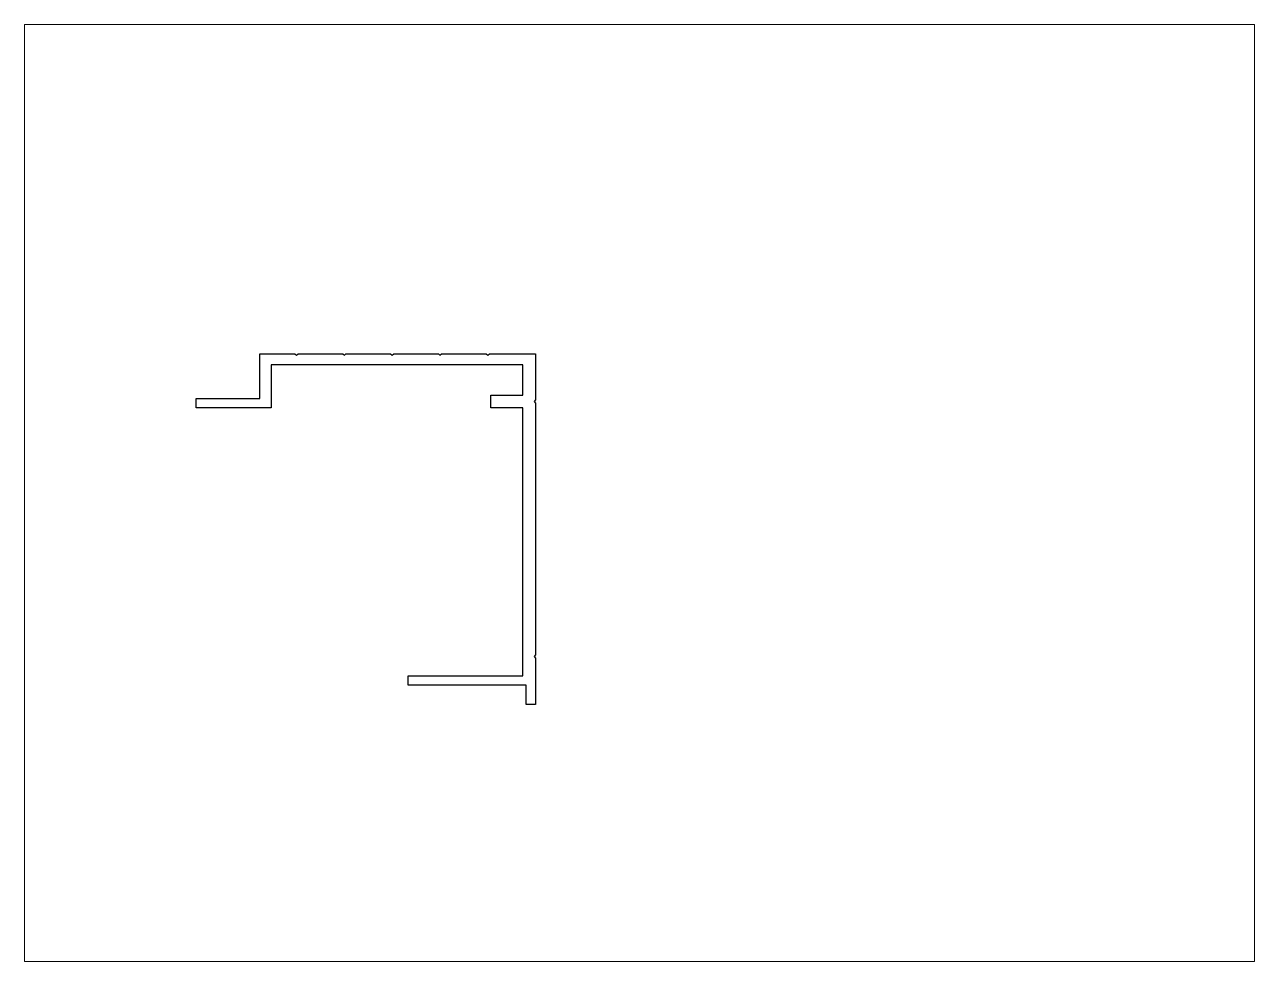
# Paper-space layout 'Layout1' of a CAD drawing. Extents: x 27 to 240, y 20 to 183.
# The model-space entities are those that its viewports show. They can reach past a viewport. Long polylines and large blocks are cut down to what shows.
import ezdxf

# ---------------------------------------------------------------- set-up
doc = ezdxf.new("R2010")
doc.units = 0
doc.header["$LTSCALE"] = 15
doc.layers.get('0').update_dxf_attribs({"linetype": 'CONTINUOUS'})

msp = doc.modelspace()

# ---------------------------------------------------------------- linework, layer by layer
at = {"color": 0, "linetype": 'CONTINUOUS', "ltscale": 0.05}
msp.add_lwpolyline([(97.93, 173.49), (98.43, 173.99), (112.43, 173.99), (112.93, 173.49), (113.43, 173.99), (127.43, 173.99), (127.93, 173.49), (128.43, 173.99), (142.43, 173.99), (142.93, 173.49), (143.43, 173.99), (157.93, 173.99), (157.93, 159.49), (157.43, 158.99), (157.93, 158.49), (157.93, 79.49), (157.43, 78.99), (157.93, 78.49), (157.93, 63.99), (154.93, 63.99), (154.93, 69.99), (117.93, 69.99), (117.93, 72.99), (153.93, 72.99), (153.93, 156.99), (143.93, 156.99), (143.93, 160.99), (153.93, 160.99), (153.93, 170.49), (74.93, 170.49), (74.93, 156.99), (51.43, 156.99), (51.43, 159.99), (71.43, 159.99), (71.43, 173.99), (82.43, 173.99), (82.93, 173.49), (83.43, 173.99), (97.43, 173.99)], close=True, dxfattribs=at)

psp = doc.layouts.get("Layout1")

# ---------------------------------------------------------------- viewports
at = {"layer": '0', "color": 0, "linetype": 'BYBLOCK', "ltscale": 0.05}
psp.add_viewport(center=(133.35, 101.6), size=(213.36, 162.56), view_center_point=(190.51, 130.3), view_height=293.8955, dxfattribs=at)

doc.saveas('drawing.dxf')
